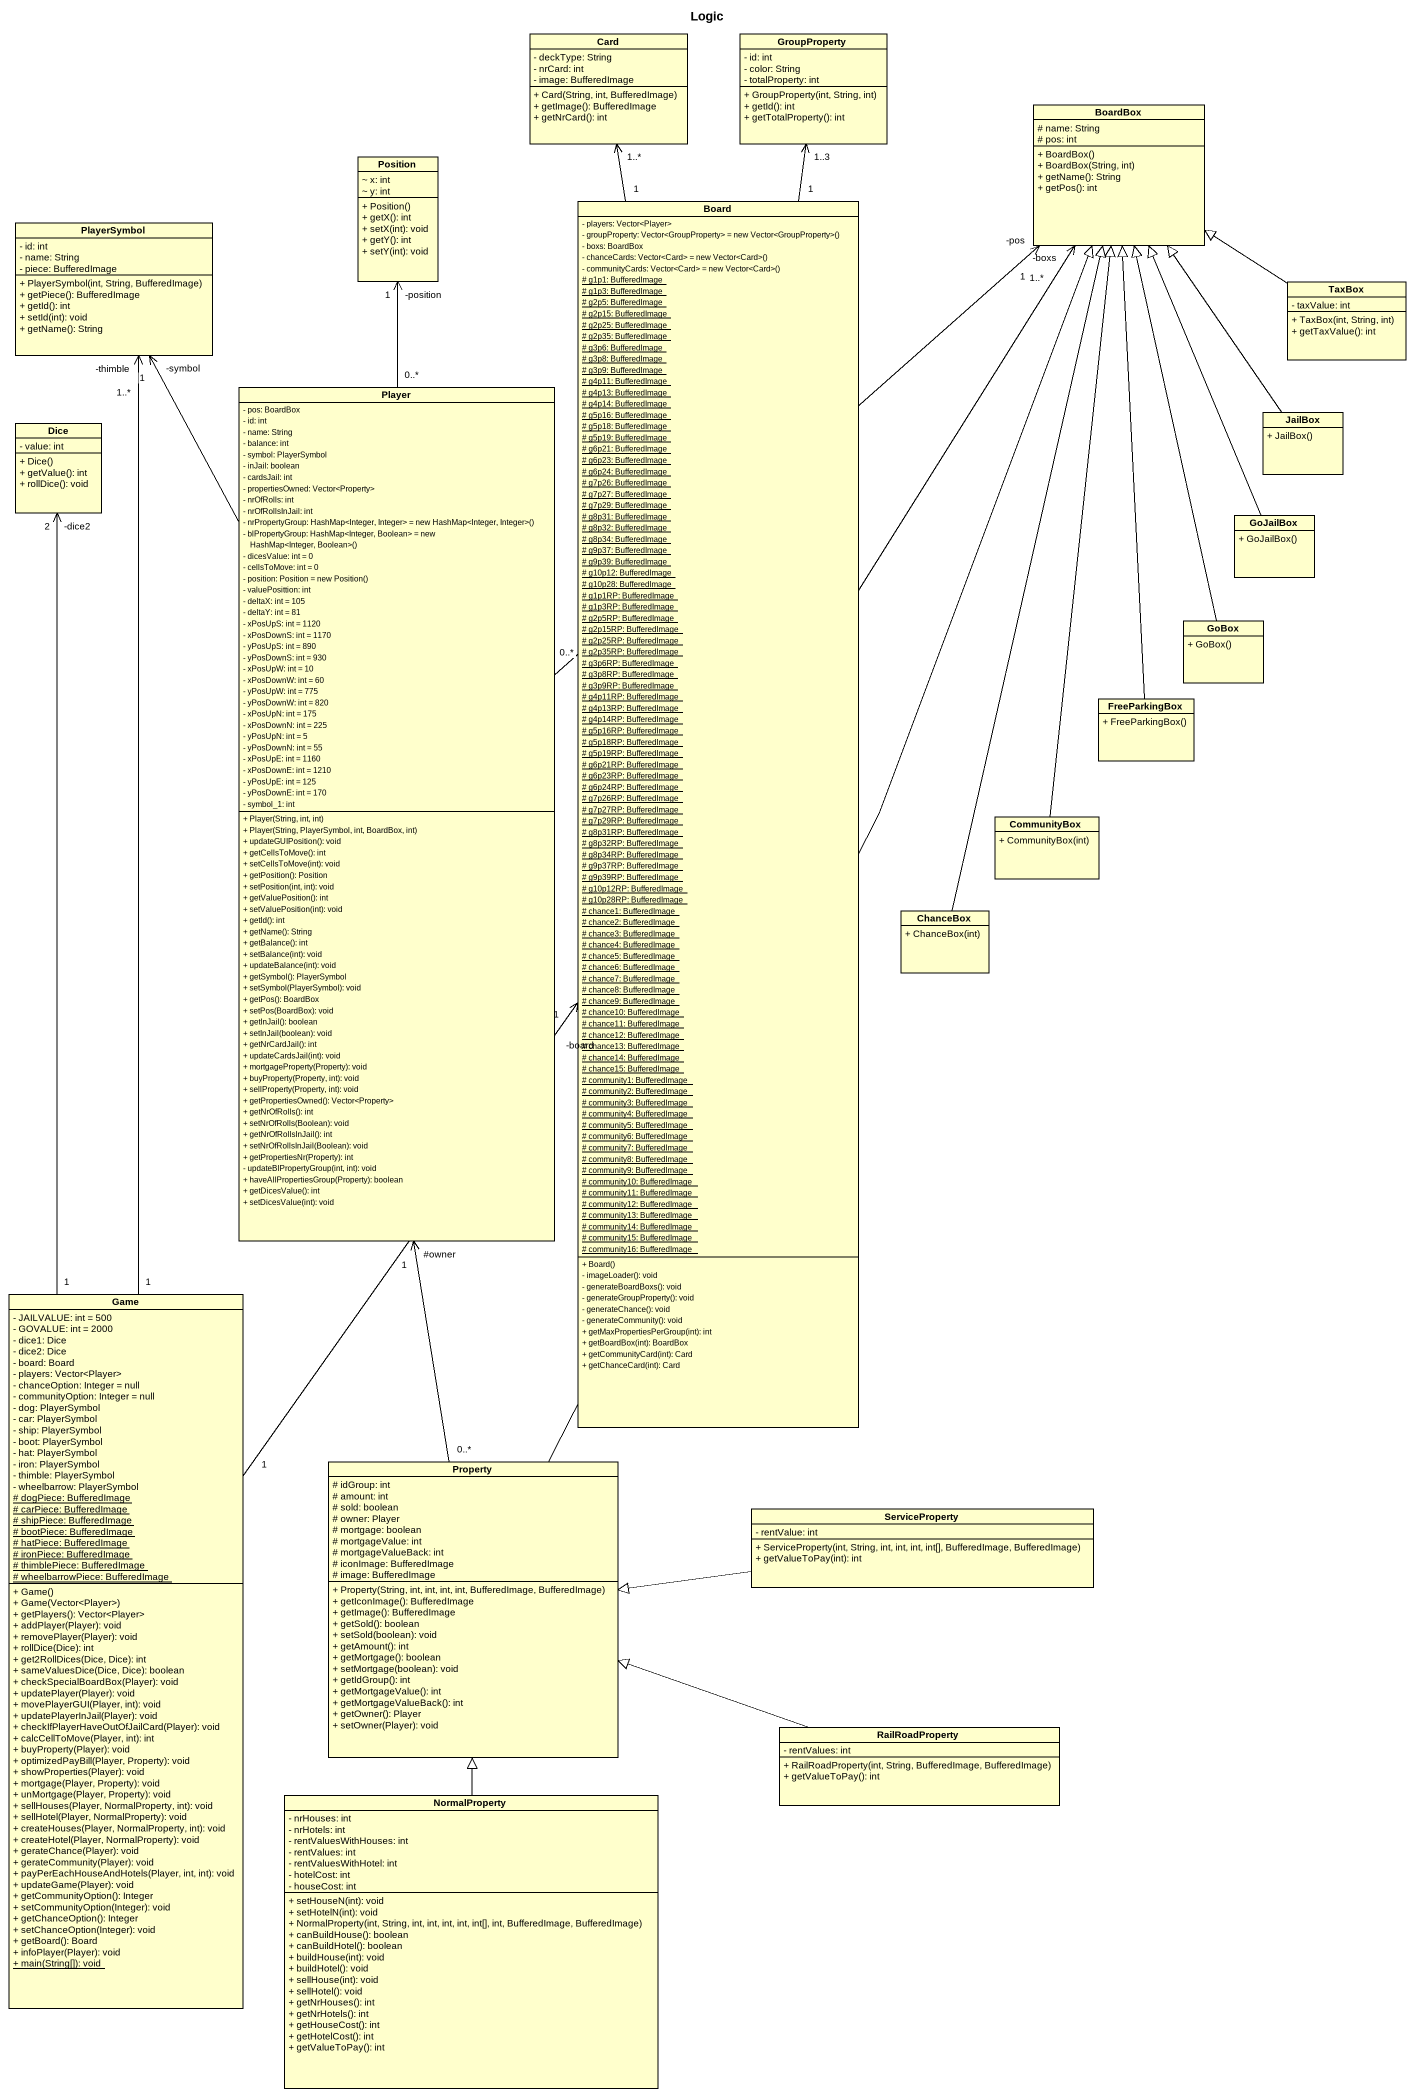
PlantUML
@startuml
title Logic
hide circle
hide empty members
skinparam classAttributeIconSize 0
class "Card" as Card_ {
  - deckType: String
  - nrCard: int
  - image: BufferedImage
  + Card(String, int, BufferedImage)
  + getImage(): BufferedImage
  + getNrCard(): int
}
class GroupProperty {
  - id: int
  - color: String
  - totalProperty: int
  + GroupProperty(int, String, int)
  + getId(): int
  + getTotalProperty(): int
}
class BoardBox {
  # name: String
  # pos: int
  + BoardBox()
  + BoardBox(String, int)
  + getName(): String
  + getPos(): int
}
class Position {
  ~ x: int
  ~ y: int
  + Position()
  + getX(): int
  + setX(int): void
  + getY(): int
  + setY(int): void
}
class PlayerSymbol {
  - id: int
  - name: String
  - piece: BufferedImage
  + PlayerSymbol(int, String, BufferedImage)
  + getPiece(): BufferedImage
  + getId(): int
  + setId(int): void
  + getName(): String
}
class Board {
  - players: Vector<Player>
  {field} - groupProperty: Vector<GroupProperty> = new Vector<GroupProperty>()
  - boxs: BoardBox
  {field} - chanceCards: Vector<Card> = new Vector<Card>()
  {field} - communityCards: Vector<Card> = new Vector<Card>()
  {static} # g1p1: BufferedImage
  {static} # g1p3: BufferedImage
  {static} # g2p5: BufferedImage
  {static} # g2p15: BufferedImage
  {static} # g2p25: BufferedImage
  {static} # g2p35: BufferedImage
  {static} # g3p6: BufferedImage
  {static} # g3p8: BufferedImage
  {static} # g3p9: BufferedImage
  {static} # g4p11: BufferedImage
  {static} # g4p13: BufferedImage
  {static} # g4p14: BufferedImage
  {static} # g5p16: BufferedImage
  {static} # g5p18: BufferedImage
  {static} # g5p19: BufferedImage
  {static} # g6p21: BufferedImage
  {static} # g6p23: BufferedImage
  {static} # g6p24: BufferedImage
  {static} # g7p26: BufferedImage
  {static} # g7p27: BufferedImage
  {static} # g7p29: BufferedImage
  {static} # g8p31: BufferedImage
  {static} # g8p32: BufferedImage
  {static} # g8p34: BufferedImage
  {static} # g9p37: BufferedImage
  {static} # g9p39: BufferedImage
  {static} # g10p12: BufferedImage
  {static} # g10p28: BufferedImage
  {static} # g1p1RP: BufferedImage
  {static} # g1p3RP: BufferedImage
  {static} # g2p5RP: BufferedImage
  {static} # g2p15RP: BufferedImage
  {static} # g2p25RP: BufferedImage
  {static} # g2p35RP: BufferedImage
  {static} # g3p6RP: BufferedImage
  {static} # g3p8RP: BufferedImage
  {static} # g3p9RP: BufferedImage
  {static} # g4p11RP: BufferedImage
  {static} # g4p13RP: BufferedImage
  {static} # g4p14RP: BufferedImage
  {static} # g5p16RP: BufferedImage
  {static} # g5p18RP: BufferedImage
  {static} # g5p19RP: BufferedImage
  {static} # g6p21RP: BufferedImage
  {static} # g6p23RP: BufferedImage
  {static} # g6p24RP: BufferedImage
  {static} # g7p26RP: BufferedImage
  {static} # g7p27RP: BufferedImage
  {static} # g7p29RP: BufferedImage
  {static} # g8p31RP: BufferedImage
  {static} # g8p32RP: BufferedImage
  {static} # g8p34RP: BufferedImage
  {static} # g9p37RP: BufferedImage
  {static} # g9p39RP: BufferedImage
  {static} # g10p12RP: BufferedImage
  {static} # g10p28RP: BufferedImage
  {static} # chance1: BufferedImage
  {static} # chance2: BufferedImage
  {static} # chance3: BufferedImage
  {static} # chance4: BufferedImage
  {static} # chance5: BufferedImage
  {static} # chance6: BufferedImage
  {static} # chance7: BufferedImage
  {static} # chance8: BufferedImage
  {static} # chance9: BufferedImage
  {static} # chance10: BufferedImage
  {static} # chance11: BufferedImage
  {static} # chance12: BufferedImage
  {static} # chance13: BufferedImage
  {static} # chance14: BufferedImage
  {static} # chance15: BufferedImage
  {static} # community1: BufferedImage
  {static} # community2: BufferedImage
  {static} # community3: BufferedImage
  {static} # community4: BufferedImage
  {static} # community5: BufferedImage
  {static} # community6: BufferedImage
  {static} # community7: BufferedImage
  {static} # community8: BufferedImage
  {static} # community9: BufferedImage
  {static} # community10: BufferedImage
  {static} # community11: BufferedImage
  {static} # community12: BufferedImage
  {static} # community13: BufferedImage
  {static} # community14: BufferedImage
  {static} # community15: BufferedImage
  {static} # community16: BufferedImage
  + Board()
  - imageLoader(): void
  - generateBoardBoxs(): void
  - generateGroupProperty(): void
  - generateChance(): void
  - generateCommunity(): void
  + getMaxPropertiesPerGroup(int): int
  + getBoardBox(int): BoardBox
  + getCommunityCard(int): Card
  + getChanceCard(int): Card
}
class TaxBox {
  - taxValue: int
  + TaxBox(int, String, int)
  + getTaxValue(): int
}
class Player {
  - pos: BoardBox
  - id: int
  - name: String
  - balance: int
  - symbol: PlayerSymbol
  - inJail: boolean
  - cardsJail: int
  - propertiesOwned: Vector<Property>
  - nrOfRolls: int
  - nrOfRollsInJail: int
  {field} - nrPropertyGroup: HashMap<Integer, Integer> = new HashMap<Integer, Integer>()
  {field} - blPropertyGroup: HashMap<Integer, Boolean> = new HashMap<Integer, Boolean>()
  - dicesValue: int = 0
  - cellsToMove: int = 0
  {field} - position: Position = new Position()
  - valuePosittion: int
  - deltaX: int = 105
  - deltaY: int = 81
  - xPosUpS: int = 1120
  - xPosDownS: int = 1170
  - yPosUpS: int = 890
  - yPosDownS: int = 930
  - xPosUpW: int = 10
  - xPosDownW: int = 60
  - yPosUpW: int = 775
  - yPosDownW: int = 820
  - xPosUpN: int = 175
  - xPosDownN: int = 225
  - yPosUpN: int = 5
  - yPosDownN: int = 55
  - xPosUpE: int = 1160
  - xPosDownE: int = 1210
  - yPosUpE: int = 125
  - yPosDownE: int = 170
  - symbol_1: int
  + Player(String, int, int)
  + Player(String, PlayerSymbol, int, BoardBox, int)
  + updateGUIPosition(): void
  + getCellsToMove(): int
  + setCellsToMove(int): void
  + getPosition(): Position
  + setPosition(int, int): void
  + getValuePosition(): int
  + setValuePosition(int): void
  + getId(): int
  + getName(): String
  + getBalance(): int
  + setBalance(int): void
  + updateBalance(int): void
  + getSymbol(): PlayerSymbol
  + setSymbol(PlayerSymbol): void
  + getPos(): BoardBox
  + setPos(BoardBox): void
  + getInJail(): boolean
  + setInJail(boolean): void
  + getNrCardJail(): int
  + updateCardsJail(int): void
  + mortgageProperty(Property): void
  + buyProperty(Property, int): void
  + sellProperty(Property, int): void
  + getPropertiesOwned(): Vector<Property>
  + getNrOfRolls(): int
  + setNrOfRolls(Boolean): void
  + getNrOfRollsInJail(): int
  + setNrOfRollsInJail(Boolean): void
  + getPropertiesNr(Property): int
  - updateBlPropertyGroup(int, int): void
  + haveAllPropertiesGroup(Property): boolean
  + getDicesValue(): int
  + setDicesValue(int): void
}
class Dice {
  - value: int
  + Dice()
  + getValue(): int
  + rollDice(): void
}
class JailBox {
  + JailBox()
}
class GoJailBox {
  + GoJailBox()
}
class GoBox {
  + GoBox()
}
class FreeParkingBox {
  + FreeParkingBox()
}
class CommunityBox {
  + CommunityBox(int)
}
class ChanceBox {
  + ChanceBox(int)
}
class Game {
  - JAILVALUE: int = 500
  - GOVALUE: int = 2000
  - dice1: Dice
  - dice2: Dice
  - board: Board
  - players: Vector<Player>
  - chanceOption: Integer = null
  - communityOption: Integer = null
  - dog: PlayerSymbol
  - car: PlayerSymbol
  - ship: PlayerSymbol
  - boot: PlayerSymbol
  - hat: PlayerSymbol
  - iron: PlayerSymbol
  - thimble: PlayerSymbol
  - wheelbarrow: PlayerSymbol
  {static} # dogPiece: BufferedImage
  {static} # carPiece: BufferedImage
  {static} # shipPiece: BufferedImage
  {static} # bootPiece: BufferedImage
  {static} # hatPiece: BufferedImage
  {static} # ironPiece: BufferedImage
  {static} # thimblePiece: BufferedImage
  {static} # wheelbarrowPiece: BufferedImage
  + Game()
  + Game(Vector<Player>)
  + getPlayers(): Vector<Player>
  + addPlayer(Player): void
  + removePlayer(Player): void
  + rollDice(Dice): int
  + get2RollDices(Dice, Dice): int
  + sameValuesDice(Dice, Dice): boolean
  + checkSpecialBoardBox(Player): void
  + updatePlayer(Player): void
  + movePlayerGUI(Player, int): void
  + updatePlayerInJail(Player): void
  + checkIfPlayerHaveOutOfJailCard(Player): void
  + calcCellToMove(Player, int): int
  + buyProperty(Player): void
  + optimizedPayBill(Player, Property): void
  + showProperties(Player): void
  + mortgage(Player, Property): void
  + unMortgage(Player, Property): void
  + sellHouses(Player, NormalProperty, int): void
  + sellHotel(Player, NormalProperty): void
  + createHouses(Player, NormalProperty, int): void
  + createHotel(Player, NormalProperty): void
  + gerateChance(Player): void
  + gerateCommunity(Player): void
  + payPerEachHouseAndHotels(Player, int, int): void
  + updateGame(Player): void
  + getCommunityOption(): Integer
  + setCommunityOption(Integer): void
  + getChanceOption(): Integer
  + setChanceOption(Integer): void
  + getBoard(): Board
  + infoPlayer(Player): void
  {static} + main(String[]): void
}
class Property {
  # idGroup: int
  # amount: int
  # sold: boolean
  # owner: Player
  # mortgage: boolean
  # mortgageValue: int
  # mortgageValueBack: int
  # iconImage: BufferedImage
  # image: BufferedImage
  + Property(String, int, int, int, int, BufferedImage, BufferedImage)
  + getIconImage(): BufferedImage
  + getImage(): BufferedImage
  + getSold(): boolean
  + setSold(boolean): void
  + getAmount(): int
  + getMortgage(): boolean
  + setMortgage(boolean): void
  + getIdGroup(): int
  + getMortgageValue(): int
  + getMortgageValueBack(): int
  + getOwner(): Player
  + setOwner(Player): void
}
class ServiceProperty {
  - rentValue: int
  + ServiceProperty(int, String, int, int, int, int[], BufferedImage, BufferedImage)
  + getValueToPay(int): int
}
class RailRoadProperty {
  - rentValues: int
  + RailRoadProperty(int, String, BufferedImage, BufferedImage)
  + getValueToPay(): int
}
class NormalProperty {
  - nrHouses: int
  - nrHotels: int
  - rentValuesWithHouses: int
  - rentValues: int
  - rentValuesWithHotel: int
  - hotelCost: int
  - houseCost: int
  + setHouseN(int): void
  + setHotelN(int): void
  + NormalProperty(int, String, int, int, int, int, int[], int, BufferedImage, BufferedImage)
  + canBuildHouse(): boolean
  + canBuildHotel(): boolean
  + buildHouse(int): void
  + buildHotel(): void
  + sellHouse(int): void
  + sellHotel(): void
  + getNrHouses(): int
  + getNrHotels(): int
  + getHouseCost(): int
  + getHotelCost(): int
  + getValueToPay(): int
}
Board "1" -up-> "1..*" Card_
Board "1" -up-> "1..3" GroupProperty
Board -up-> "-boxs\n1..*" BoardBox
TaxBox -up-|> BoardBox
Player "0..*" -up-> "-pos\n1" BoardBox
Player "0..*" -up-> "-position\n1" Position
Player -up-> "-symbol\n1" PlayerSymbol
JailBox -up-|> BoardBox
GoJailBox -up-|> BoardBox
GoBox -up-|> BoardBox
FreeParkingBox -up-|> BoardBox
CommunityBox -up-|> BoardBox
ChanceBox -up-|> BoardBox
Game "1" -up-> "-thimble\n1..*" PlayerSymbol
Game "1" -up-> "-board\n1" Board
Game "1" -up-> "-dice2\n2" Dice
Property -up-|> BoardBox
Property "0..*" -up-> "#owner\n1" Player
ServiceProperty -left-|> Property
RailRoadProperty -left-|> Property
NormalProperty -up-|> Property
@enduml
